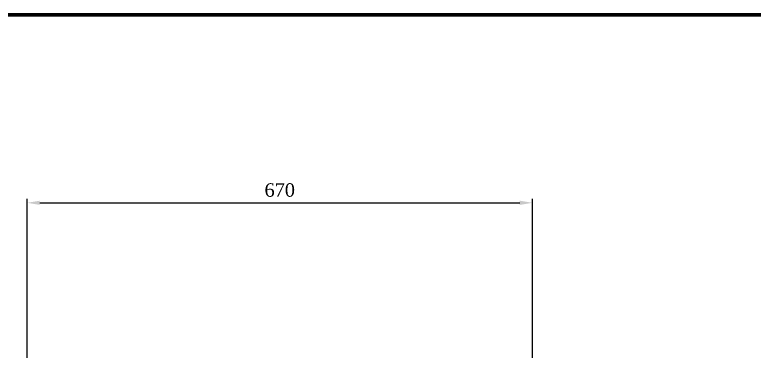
# Model space of a CAD drawing. Header units: millimetres. Extents: x -250 to 3947, y -1468 to 870.
# Drawn here: x 1668.6 to 1861.3, y 718.1 to 805.8 of the extents above; entities that cross this region are included whole.
import ezdxf

# ---------------------------------------------------------------- set-up
doc = ezdxf.new("R2010")
doc.units = ezdxf.units.MM
doc.header["$PDSIZE"] = -1
doc.layers.add('dddd', color=1, linetype='Continuous')
doc.styles.get("Standard").update_dxf_attribs({"font": 'times_0.ttf'})
doc.dimstyles.new('ISO-25', dxfattribs={"dimtxt": 2.5, "dimasz": 2.5, "dimexe": 1.25, "dimexo": 0.625, "dimtad": 1, "dimtxsty": 'Standard', "dimcen": 2.5, "dimadec": 0, "dimazin": 0, "dimtfac": 1, "dimtmove": 0, "dimatfit": 3, "dimfxl": 1, "dimarcsym": 0})

# ---------------------------------------------------------------- blocks, each defined once
blk = doc.blocks.new('*D10')
at = {"color": 0, "lineweight": -2}
for p, q in [((1671.8, 654.07), (1671.8, 757.78)), ((1803.55, 641.24), (1803.55, 757.78)), ((1675.1, 756.78), (1800.24, 756.78))]:
    blk.add_line(p, q, dxfattribs=at)
at = {"color": 0}
for points in [[(1675.1, 757.33), (1675.1, 756.23), (1671.8, 756.78)], [(1800.24, 757.33), (1800.24, 756.23), (1803.55, 756.78)]]:
    blk.add_solid(points, dxfattribs=at)
at = {"layer": 'Defpoints', "color": 0}
for p in [(1803.55, 756.78), (1671.8, 653.07), (1803.55, 640.24)]:
    blk.add_point(p, dxfattribs=at)
at = {"color": 0, "insert": (1737.67, 760.09), "char_height": 3.5, "attachment_point": 5}
blk.add_mtext('670', dxfattribs=at)

msp = doc.modelspace()

# ---------------------------------------------------------------- linework, layer by layer
at = {"layer": 'dddd', "lineweight": 70}
msp.add_line((1059.1961, 805.7585), (2069.8461, 805.7585), dxfattribs=at)

# ---------------------------------------------------------------- dimensions: what is measured, and where the dimension line sits
dim = msp.add_linear_dim(base=(1803.5464, 756.7823), p1=(1671.7963, 653.0712), p2=(1803.5464, 640.2383), text='670', dimstyle='ISO-25', override={"dimtxt": 3.5, "dimasz": 3.302, "dimexe": 1, "dimexo": 1, "dimgap": 1.524, "dimtih": 1, "dimtoh": 1, "dimlfac": 5, "dimzin": 0, "dimadec": 2, "dimtzin": 0})
dim.commit()
dim.dimension.update_dxf_attribs({"geometry": '*D10', "text_midpoint": (1737.6713, 760.0916)})

doc.saveas('drawing.dxf')
